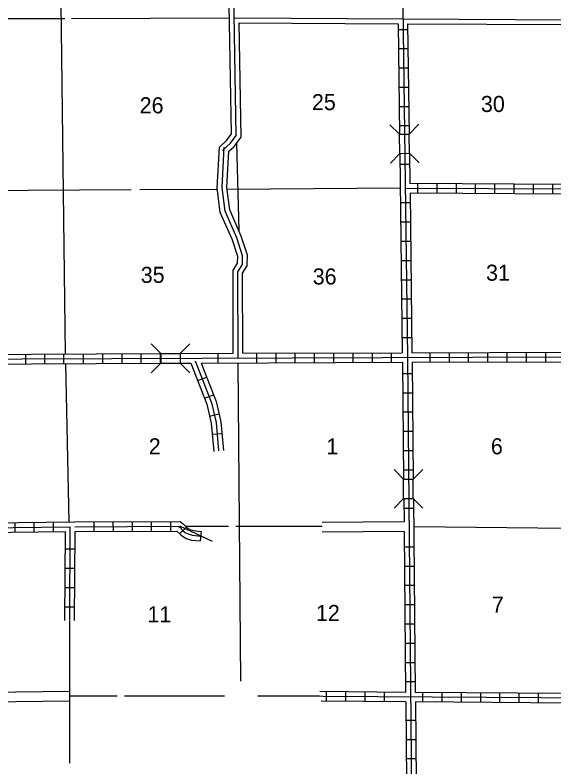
# Model space of a CAD drawing. Extents: x 1640392 to 2166518, y 15983809 to 16412887.
# Drawn here: x 1865110 to 1881901, y 16138977 to 16162407 of the extents above; entities that cross this region are included whole.
import ezdxf

# ---------------------------------------------------------------- set-up
doc = ezdxf.new("R2010")
doc.units = 0
for name, color, linetype in [('L10', 7, 'Continuous'), ('L11', 7, 'Continuous'), ('L13', 7, 'Continuous'), ('L14', 7, 'Continuous'), ('L18', 7, 'Continuous'), ('L8', 7, 'Continuous'), ('L9', 7, 'Continuous')]:
    doc.layers.add(name, color=color, linetype=linetype)

msp = doc.modelspace()

# ---------------------------------------------------------------- linework, layer by layer
at = {"layer": 'L10'}
for points in [[(1871477, 16158294), (1871710, 16158511), (1871852, 16158703), (1871702, 16167336)], [(1871768, 16158160), (1871935, 16158311), (1872152, 16158603), (1872093, 16162169)], [(1872093, 16162169), (1877043, 16162136)], [(1871910, 16151869), (1871902, 16154444), (1872043, 16154678), (1872052, 16154878), (1871877, 16155419), (1871502, 16156253), (1871410, 16157019), (1871477, 16158294)], [(1872210, 16151869), (1872202, 16154361), (1872343, 16154594), (1872352, 16154928), (1872160, 16155519), (1871802, 16156336), (1871710, 16157036), (1871768, 16158160)]]:
    msp.add_lwpolyline(points, dxfattribs=at)
at = {"layer": 'L11'}
for points in [[(1877343, 16162136), (1882268, 16162111)], [(1877235, 16146611), (1874680, 16146595)], [(1877235, 16146311), (1874682, 16146294)], [(1864285, 16141311), (1866806, 16141336)], [(1864285, 16141011), (1866806, 16141036)]]:
    msp.add_lwpolyline(points, dxfattribs=at)
at = {"layer": 'L13'}
for points in [[(1866537, 16162778), (1866668, 16151844)], [(1864777, 16162294), (1866664, 16162303)], [(1866870, 16162303), (1871789, 16162319)], [(1872010, 16158412), (1872084, 16155693)], [(1871716, 16156986), (1877110, 16157019)], [(1863894, 16156936), (1868724, 16156969)], [(1868993, 16156969), (1871414, 16156986)], [(1866677, 16151544), (1866785, 16146619)], [(1872143, 16141652), (1872060, 16151561)], [(1870425, 16146477), (1871762, 16146477)], [(1871991, 16146477), (1874681, 16146477)], [(1877534, 16146469), (1882368, 16146419)], [(1866802, 16143519), (1866810, 16139095)], [(1866806, 16141194), (1868295, 16141194)], [(1868523, 16141194), (1871638, 16141194)], [(1872673, 16141194), (1874593, 16141194)]]:
    msp.add_lwpolyline(points, dxfattribs=at)
at = {"layer": 'L18'}
for p, q in [((1877093, 16158694), (1876789, 16158990)), ((1877393, 16158698), (1877689, 16159002)), ((1877093, 16158694), (1877393, 16158698)), ((1877101, 16158094), (1877093, 16158694)), ((1877401, 16158098), (1877393, 16158698)), ((1877101, 16158094), (1876805, 16157790)), ((1877101, 16158094), (1877401, 16158098)), ((1877401, 16158098), (1877705, 16157802)), ((1869652, 16151861), (1869352, 16152161)), ((1870252, 16151861), (1870552, 16152161)), ((1869652, 16151861), (1869652, 16151561)), ((1869652, 16151861), (1870252, 16151861)), ((1870252, 16151861), (1870252, 16151561)), ((1869652, 16151561), (1869352, 16151261)), ((1869652, 16151561), (1870252, 16151561)), ((1870252, 16151561), (1870552, 16151261)), ((1877218, 16147944), (1876918, 16148244)), ((1877518, 16147944), (1877818, 16148244)), ((1877218, 16147944), (1877518, 16147944)), ((1877218, 16147344), (1877218, 16147944)), ((1877518, 16147344), (1877518, 16147944)), ((1877218, 16147344), (1876918, 16147044)), ((1877218, 16147344), (1877518, 16147344)), ((1877518, 16147344), (1877818, 16147044))]:
    msp.add_line(p, q, dxfattribs=at)
at = {"layer": 'L8'}
for p, q in [((1877046, 16161961), (1877346, 16161961)), ((1877060, 16161361), (1877360, 16161361)), ((1877068, 16160761), (1877368, 16160761)), ((1877076, 16160161), (1877376, 16160161)), ((1877076, 16159561), (1877376, 16159561)), ((1877085, 16158961), (1877385, 16158961)), ((1877101, 16157761), (1877401, 16157761)), ((1877651, 16157153), (1877651, 16156853)), ((1878251, 16157153), (1878251, 16156853)), ((1878851, 16157144), (1878851, 16156844)), ((1879451, 16157144), (1879451, 16156844)), ((1880051, 16157144), (1880051, 16156844)), ((1880651, 16157136), (1880651, 16156836)), ((1881251, 16157136), (1881251, 16156836)), ((1881851, 16157136), (1881851, 16156836)), ((1877118, 16156561), (1877418, 16156561)), ((1877126, 16155961), (1877426, 16155961)), ((1877135, 16155361), (1877435, 16155361)), ((1877143, 16154761), (1877443, 16154761)), ((1877151, 16154161), (1877451, 16154161)), ((1877160, 16153561), (1877460, 16153561)), ((1877168, 16152961), (1877468, 16152961)), ((1877176, 16152361), (1877476, 16152361)), ((1867243, 16151553), (1867243, 16151853)), ((1867843, 16151553), (1867843, 16151853)), ((1868443, 16151553), (1868443, 16151853)), ((1869043, 16151561), (1869043, 16151861)), ((1869643, 16151561), (1869643, 16151861)), ((1871443, 16151569), (1871443, 16151869)), ((1872643, 16151569), (1872643, 16151869)), ((1873243, 16151569), (1873243, 16151869)), ((1873843, 16151578), (1873843, 16151878)), ((1874443, 16151578), (1874443, 16151878)), ((1875043, 16151578), (1875043, 16151878)), ((1875643, 16151586), (1875643, 16151886)), ((1876243, 16151586), (1876243, 16151886)), ((1876843, 16151586), (1876843, 16151886)), ((1878043, 16151594), (1878043, 16151894)), ((1878643, 16151594), (1878643, 16151894)), ((1879243, 16151594), (1879243, 16151894)), ((1879843, 16151594), (1879843, 16151894)), ((1880443, 16151603), (1880443, 16151903)), ((1881043, 16151603), (1881043, 16151903)), ((1881643, 16151603), (1881643, 16151903)), ((1865443, 16151544), (1865443, 16151844)), ((1866043, 16151544), (1866043, 16151844)), ((1866627, 16151544), (1866627, 16151844)), ((1877493, 16151228), (1877193, 16151228)), ((1870801, 16151020), (1871079, 16151128)), ((1871017, 16150464), (1871295, 16150572)), ((1877493, 16150628), (1877193, 16150628)), ((1871173, 16149912), (1871463, 16149978)), ((1877501, 16150028), (1877201, 16150028)), ((1871255, 16149343), (1871552, 16149369)), ((1877510, 16149427), (1877210, 16149427)), ((1877510, 16148827), (1877210, 16148827)), ((1877518, 16148227), (1877218, 16148227)), ((1877526, 16147027), (1877226, 16147027)), ((1865110, 16146294), (1865110, 16146594)), ((1865710, 16146302), (1865710, 16146602)), ((1866310, 16146302), (1866310, 16146602)), ((1867563, 16146613), (1867565, 16146315)), ((1868160, 16146616), (1868162, 16146318)), ((1868757, 16146619), (1868758, 16146321)), ((1869353, 16146622), (1869355, 16146324)), ((1869950, 16146625), (1869951, 16146327)), ((1870452, 16146449), (1870238, 16146242)), ((1870914, 16146316), (1870883, 16146020)), ((1866668, 16145769), (1866968, 16145769)), ((1877543, 16145827), (1877243, 16145827)), ((1866660, 16145169), (1866960, 16145169)), ((1877543, 16145227), (1877243, 16145227)), ((1877551, 16144627), (1877251, 16144627)), ((1866660, 16144569), (1866960, 16144569)), ((1866652, 16143969), (1866952, 16143969)), ((1877560, 16144027), (1877260, 16144027)), ((1877560, 16143427), (1877260, 16143427)), ((1877568, 16142827), (1877268, 16142827)), ((1877576, 16142227), (1877276, 16142227)), ((1877576, 16141627), (1877276, 16141627)), ((1874818, 16141027), (1874818, 16141327)), ((1875418, 16141019), (1875418, 16141319)), ((1876018, 16141019), (1876018, 16141319)), ((1876618, 16141011), (1876618, 16141311)), ((1877818, 16141002), (1877818, 16141302)), ((1878418, 16141002), (1878418, 16141302)), ((1879018, 16140994), (1879018, 16141294)), ((1879618, 16140994), (1879618, 16141294)), ((1880218, 16140994), (1880218, 16141294)), ((1880818, 16140986), (1880818, 16141286)), ((1881418, 16140986), (1881418, 16141286)), ((1877585, 16140427), (1877285, 16140427)), ((1877593, 16139827), (1877293, 16139827)), ((1877601, 16139227), (1877301, 16139227))]:
    msp.add_line(p, q, dxfattribs=at)
for points in [[(1877126, 16167361), (1877335, 16151744)], [(1877043, 16162136), (1877093, 16158694)], [(1877343, 16162136), (1877393, 16158698)], [(1872060, 16151719), (1872052, 16154403), (1872193, 16154636), (1872202, 16154903), (1872018, 16155469), (1871652, 16156294), (1871560, 16157028), (1871627, 16158286)], [(1877101, 16158094), (1877176, 16151886)], [(1877401, 16158098), (1877410, 16157153)], [(1882293, 16157128), (1877410, 16157153)], [(1903451, 16156894), (1877268, 16157003)], [(1882301, 16156828), (1877418, 16156853)], [(1877418, 16156853), (1877476, 16151886)], [(1845644, 16151619), (1887793, 16151778), (1888009, 16151778), (1888726, 16152269), (1889659, 16152511), (1890951, 16152261), (1891976, 16151761), (1903451, 16151644)], [(1861569, 16151819), (1869652, 16151861)], [(1870252, 16151861), (1871910, 16151869)], [(1872210, 16151869), (1877176, 16151886)], [(1877476, 16151886), (1882326, 16151903)], [(1870725, 16151630), (1871232, 16150321), (1871372, 16149709), (1871451, 16148825)], [(1877335, 16151744), (1877626, 16120027)], [(1861577, 16151519), (1869652, 16151561)], [(1870252, 16151561), (1870590, 16151562)], [(1870590, 16151562), (1871088, 16150277), (1871224, 16149685), (1871301, 16148811)], [(1870912, 16151563), (1877185, 16151586)], [(1870912, 16151563), (1871376, 16150365), (1871521, 16149732), (1871600, 16148838)], [(1877185, 16151586), (1877218, 16147944)], [(1877485, 16151586), (1882326, 16151603)], [(1877485, 16151586), (1877518, 16147944)], [(1877227, 16147344), (1877235, 16146611)], [(1877527, 16147336), (1877576, 16141302)], [(1861627, 16146552), (1866968, 16146611), (1866968, 16146602)], [(1866967, 16146611), (1870258, 16146628)], [(1866968, 16146461), (1870251, 16146478), (1871253, 16146012)], [(1870215, 16146470), (1870257, 16146436), (1870352, 16146338), (1870414, 16146287), (1870499, 16146237), (1870633, 16146196), (1870898, 16146168)], [(1870258, 16146628), (1870358, 16146547), (1870454, 16146448), (1870500, 16146410), (1870560, 16146375), (1870663, 16146343), (1870914, 16146317)], [(1861510, 16146402), (1866818, 16146461), (1866802, 16143536)], [(1861627, 16146252), (1866668, 16146311), (1866652, 16143536)], [(1866968, 16146311), (1866952, 16143536)], [(1866968, 16146311), (1870153, 16146327)], [(1870153, 16146327), (1870250, 16146227), (1870328, 16146164), (1870438, 16146099), (1870603, 16146048), (1870883, 16146019)], [(1877235, 16146311), (1877276, 16141302)], [(1877276, 16141302), (1874610, 16141327)], [(1903542, 16140994), (1873018, 16141186)], [(1882376, 16141269), (1877576, 16141302)], [(1877285, 16141002), (1874652, 16141027)], [(1877285, 16141002), (1877326, 16136056)], [(1877585, 16141002), (1877626, 16136044)], [(1882376, 16140969), (1877585, 16141002)]]:
    msp.add_lwpolyline(points, dxfattribs=at)
at = {"layer": 'L9'}
for points in [[(1871577, 16158186), (1871818, 16158411), (1872002, 16158653), (1871852, 16167494)], [(1871960, 16162319), (1882435, 16162261)]]:
    msp.add_lwpolyline(points, dxfattribs=at)

# ---------------------------------------------------------------- texts
at = {"layer": 'L14'}
for s, p in [('26', (1868993, 16159344)), ('25', (1874360, 16159444)), ('30', (1879626, 16159386)), ('35', (1869027, 16154061)), ('36', (1874385, 16154011)), ('31', (1879785, 16154128)), ('2', (1869277, 16148719)), ('1', (1874810, 16148719)), ('6', (1879935, 16148719)), ('7', (1879968, 16143786)), ('11', (1869235, 16143486)), ('12', (1874485, 16143527))]:
    msp.add_text(s, height=500, rotation=360, dxfattribs=at).set_placement(p)

doc.saveas('drawing.dxf')
